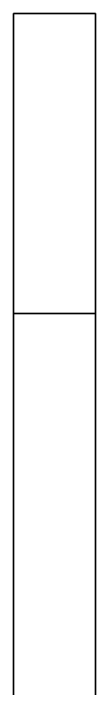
# Model space of a CAD drawing. Extents: x 155 to 1176, y 87 to 946.
# Drawn here: x 545.73 to 549.23, y 211.05 to 239.86 of the extents above; entities that cross this region are included whole.
import ezdxf

# ---------------------------------------------------------------- set-up
doc = ezdxf.new("R2010")
doc.units = 0

msp = doc.modelspace()

# ---------------------------------------------------------------- linework, layer by layer
at = {"color": 7, "lineweight": 35, "ltscale": 0.275003}
for p, q in [((545.734, 228.856), (545.734, 239.856)), ((549.234, 228.856), (549.234, 239.856))]:
    msp.add_line(p, q, dxfattribs=at)
at = {"color": 7, "lineweight": 35, "ltscale": 0.0875}
for p, q in [((545.734, 239.856), (549.234, 239.856)), ((545.734, 227.056), (549.234, 227.056))]:
    msp.add_line(p, q, dxfattribs=at)
at = {"color": 7, "lineweight": 35, "ltscale": 0.0375}
for p, q in [((545.734, 227.356), (545.734, 228.856)), ((549.234, 227.356), (549.234, 228.856))]:
    msp.add_line(p, q, dxfattribs=at)
at = {"color": 7, "lineweight": 35, "ltscale": 0.0075}
for p, q in [((545.734, 227.056), (545.734, 227.356)), ((549.234, 227.056), (549.234, 227.356))]:
    msp.add_line(p, q, dxfattribs=at)
at = {"color": 7, "lineweight": 35}
for p, q in [((545.734, 188.533), (545.734, 227.056)), ((549.234, 188.533), (549.234, 227.056))]:
    msp.add_line(p, q, dxfattribs=at)

doc.saveas('drawing.dxf')
